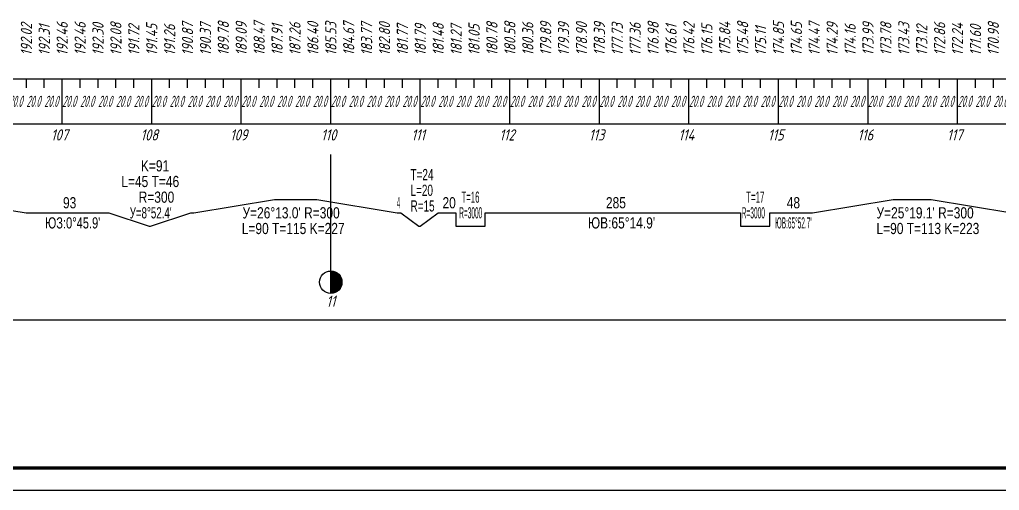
# Model space of a CAD drawing. Extents: x 2172 to 5772, y -842 to -248.
# Drawn here: x 5067.1 to 5285.9, y -842.5 to -737.3 of the extents above; entities that cross this region are included whole.
import ezdxf

# ---------------------------------------------------------------- set-up
doc = ezdxf.new("R2010")
doc.units = 0
doc.header["$MEASUREMENT"] = 0
doc.linetypes.add('CONTI', pattern=[0])
doc.linetypes.add('TP0', pattern=[0])
doc.layers.get('0').update_dxf_attribs({"linetype": 'CONTINUOUS'})
for name, color, linetype in [('RAMKA', 7, 'CONTI'), ('ПИКЕТЫ', 7, 'CONTINUOUS'), ('ТАБЛИЦА', 7, 'CONTINUOUS'), ('ЧЕРНЫЕ_ОТМЕТКИ', 7, 'CONTINUOUS')]:
    doc.layers.add(name, color=color, linetype=linetype)
doc.styles.add('ГОСТ', font='gost.TTF', dxfattribs={"oblique": 15, "height": 1})

msp = doc.modelspace()

# ---------------------------------------------------------------- linework, layer by layer
at = {"linetype": 'Continuous'}
for p, q in [((4736.6, -750.58), (5570.22, -750.58)), ((4736.6, -760.58), (5570.22, -760.58)), ((4736.6, -804.39), (5570.22, -804.39))]:
    msp.add_line(p, q, dxfattribs=at)
at = {"linetype": 'TP0'}
msp.add_line((5771.6, -842.48), (4641.6, -842.48), dxfattribs=at)
at = {"layer": 'RAMKA', "color": 250, "lineweight": 70}
msp.add_line((5766.6, -837.48), (4661.6, -837.48), dxfattribs=at)
at = {"layer": 'ТАБЛИЦА'}
for p, q in [((5136.6, -798.48), (5136.6, -767.48)), ((5136.6, -793.48), (5136.6, -798.48)), ((5136.7, -793.48), (5136.7, -798.48)), ((5136.8, -793.49), (5136.8, -798.47)), ((5136.9, -793.5), (5136.9, -798.46)), ((5137, -793.51), (5137, -798.45)), ((5137.1, -793.53), (5137.1, -798.43)), ((5137.2, -793.55), (5137.2, -798.4)), ((5137.3, -793.58), (5137.3, -798.38)), ((5137.4, -793.61), (5137.4, -798.35)), ((5137.5, -793.65), (5137.5, -798.31)), ((5137.6, -793.69), (5137.6, -798.27)), ((5137.7, -793.73), (5137.7, -798.22)), ((5137.8, -793.78), (5137.8, -798.17)), ((5137.9, -793.84), (5137.9, -798.11)), ((5138, -793.91), (5138, -798.05)), ((5138.1, -793.98), (5138.1, -797.98)), ((5138.2, -794.06), (5138.2, -797.9)), ((5138.3, -794.14), (5138.3, -797.81)), ((5138.4, -794.24), (5138.4, -797.71)), ((5138.5, -794.35), (5138.5, -797.6)), ((5138.6, -794.48), (5138.6, -797.48)), ((5138.7, -794.62), (5138.7, -797.33)), ((5138.8, -794.79), (5138.8, -797.17)), ((5138.9, -795), (5138.9, -796.96)), ((5139, -795.28), (5139, -796.68))]:
    msp.add_line(p, q, dxfattribs=at)
msp.add_circle((5136.6, -795.98), 2.5, dxfattribs=at)
at = {"layer": 'ЧЕРНЫЕ_ОТМЕТКИ'}
for p, q in [((5068.6, -752.58), (5068.6, -750.58)), ((5072.6, -752.58), (5072.6, -750.58)), ((5076.6, -760.58), (5076.6, -750.58)), ((5080.6, -752.58), (5080.6, -750.58)), ((5084.6, -752.58), (5084.6, -750.58)), ((5088.6, -752.58), (5088.6, -750.58)), ((5092.6, -752.58), (5092.6, -750.58)), ((5096.6, -760.58), (5096.6, -750.58)), ((5100.6, -752.58), (5100.6, -750.58)), ((5104.6, -752.58), (5104.6, -750.58)), ((5108.6, -752.58), (5108.6, -750.58)), ((5112.6, -752.58), (5112.6, -750.58)), ((5116.6, -760.58), (5116.6, -750.58)), ((5120.6, -752.58), (5120.6, -750.58)), ((5124.6, -752.58), (5124.6, -750.58)), ((5128.6, -752.58), (5128.6, -750.58)), ((5132.6, -752.58), (5132.6, -750.58)), ((5136.6, -760.58), (5136.6, -750.58)), ((5140.6, -752.58), (5140.6, -750.58)), ((5144.6, -752.58), (5144.6, -750.58)), ((5148.6, -752.58), (5148.6, -750.58)), ((5152.6, -752.58), (5152.6, -750.58)), ((5156.6, -760.58), (5156.6, -750.58)), ((5160.6, -752.58), (5160.6, -750.58)), ((5164.6, -752.58), (5164.6, -750.58)), ((5168.6, -752.58), (5168.6, -750.58)), ((5172.6, -752.58), (5172.6, -750.58)), ((5176.6, -760.58), (5176.6, -750.58)), ((5180.6, -752.58), (5180.6, -750.58)), ((5184.6, -752.58), (5184.6, -750.58)), ((5188.6, -752.58), (5188.6, -750.58)), ((5192.6, -752.58), (5192.6, -750.58)), ((5196.6, -760.58), (5196.6, -750.58)), ((5200.6, -752.58), (5200.6, -750.58)), ((5204.6, -752.58), (5204.6, -750.58)), ((5208.6, -752.58), (5208.6, -750.58)), ((5212.6, -752.58), (5212.6, -750.58)), ((5216.6, -760.58), (5216.6, -750.58)), ((5220.6, -752.58), (5220.6, -750.58)), ((5224.6, -752.58), (5224.6, -750.58)), ((5228.6, -752.58), (5228.6, -750.58)), ((5232.6, -752.58), (5232.6, -750.58)), ((5236.6, -760.58), (5236.6, -750.58)), ((5240.6, -752.58), (5240.6, -750.58)), ((5244.6, -752.58), (5244.6, -750.58)), ((5248.6, -752.58), (5248.6, -750.58)), ((5252.6, -752.58), (5252.6, -750.58)), ((5256.6, -760.58), (5256.6, -750.58)), ((5260.6, -752.58), (5260.6, -750.58)), ((5264.6, -752.58), (5264.6, -750.58)), ((5268.6, -752.58), (5268.6, -750.58)), ((5272.6, -752.58), (5272.6, -750.58)), ((5276.6, -760.58), (5276.6, -750.58)), ((5280.6, -752.58), (5280.6, -750.58)), ((5284.6, -752.58), (5284.6, -750.58)), ((5050.53, -777.48), (5068.53, -780.48)), ((5106, -780.48), (5124, -777.48)), ((5124, -777.48), (5133.46, -777.48)), ((5133.46, -777.48), (5151.46, -780.48)), ((5244.23, -780.48), (5262.23, -777.48)), ((5262.23, -777.48), (5270.74, -777.48)), ((5270.74, -777.48), (5288.74, -780.48)), ((5068.53, -780.48), (5087.03, -780.48)), ((5087.03, -780.48), (5096.03, -783.48)), ((5096.33, -783.48), (5105.33, -780.48)), ((5105.33, -780.48), (5106, -780.48)), ((5151.46, -780.48), (5152.24, -780.48)), ((5152.24, -780.48), (5156.24, -783.48)), ((5156.57, -783.48), (5160.57, -780.48)), ((5160.57, -780.48), (5164.55, -780.48)), ((5164.55, -780.48), (5164.55, -783.48)), ((5171.05, -783.48), (5171.05, -780.48)), ((5171.05, -780.48), (5228.08, -780.48)), ((5228.08, -780.48), (5228.08, -783.48)), ((5234.68, -783.48), (5234.68, -780.48)), ((5234.68, -780.48), (5244.23, -780.48)), ((5096.03, -783.48), (5096.33, -783.48)), ((5156.24, -783.48), (5156.57, -783.48)), ((5164.55, -783.48), (5171.05, -783.48)), ((5228.08, -783.48), (5234.68, -783.48))]:
    msp.add_line(p, q, dxfattribs=at)

# ---------------------------------------------------------------- texts
at = {"layer": 'ПИКЕТЫ', "style": 'ГОСТ', "oblique": 15}
for s, p in [('107', (5074.1, -764.33)), ('108', (5094.1, -764.33)), ('109', (5114.1, -764.33)), ('110', (5134.43, -764.33)), ('111', (5154.6, -764.33)), ('112', (5174.26, -764.33)), ('113', (5194.26, -764.33)), ('114', (5214.26, -764.33)), ('115', (5234.26, -764.33)), ('116', (5254.26, -764.33)), ('117', (5274.26, -764.33))]:
    msp.add_text(s, height=2.5, dxfattribs=at).set_placement(p)
at = {"layer": 'ТАБЛИЦА', "style": 'ГОСТ', "oblique": 15}
msp.add_text('11', height=2.5, dxfattribs=at).set_placement((5135.6, -801.48))
at = {"layer": 'ЧЕРНЫЕ_ОТМЕТКИ', "style": 'ГОСТ', "oblique": 15}
for s, p in [('190.87', (5105.85, -745.37)), ('189.78', (5113.85, -745.37)), ('189.09', (5117.85, -745.37)), ('188.47', (5121.85, -745.37)), ('185.53', (5137.85, -745.37)), ('184.67', (5141.85, -745.37)), ('183.77', (5145.85, -745.37)), ('180.78', (5173.85, -745.37)), ('180.58', (5177.85, -745.37)), ('179.89', (5185.85, -745.37)), ('176.98', (5209.85, -745.37)), ('175.48', (5229.85, -745.37)), ('174.85', (5237.85, -745.37)), ('174.65', (5241.85, -745.37)), ('174.47', (5245.85, -745.37)), ('192.02', (5069.85, -745.37)), ('192.31', (5073.85, -745.37)), ('192.46', (5077.85, -745.37)), ('192.46', (5081.85, -745.37)), ('192.30', (5085.85, -745.37)), ('192.08', (5089.85, -745.37)), ('191.72', (5093.85, -745.37)), ('191.45', (5097.85, -745.37)), ('191.26', (5101.85, -745.37)), ('190.37', (5109.85, -745.37)), ('187.91', (5125.85, -745.37)), ('187.26', (5129.85, -745.37)), ('186.40', (5133.85, -745.37)), ('182.80', (5149.85, -745.37)), ('181.77', (5153.85, -745.37)), ('181.79', (5157.85, -745.37)), ('181.48', (5161.85, -745.37)), ('181.27', (5165.85, -745.37)), ('181.05', (5169.85, -745.37)), ('180.36', (5181.85, -745.37)), ('179.39', (5189.85, -745.37)), ('178.90', (5193.85, -745.37)), ('178.39', (5197.85, -745.37)), ('177.73', (5201.85, -745.37)), ('177.36', (5205.85, -745.37)), ('176.61', (5213.85, -745.37)), ('176.42', (5217.85, -745.37)), ('176.15', (5221.85, -745.37)), ('175.84', (5225.85, -745.37)), ('175.11', (5233.85, -745.37)), ('174.29', (5249.85, -745.37)), ('174.16', (5253.85, -745.37)), ('173.99', (5257.85, -745.37)), ('173.78', (5261.85, -745.37)), ('173.43', (5265.85, -745.37)), ('173.12', (5269.85, -745.37)), ('172.86', (5273.85, -745.37)), ('172.24', (5277.85, -745.37)), ('171.60', (5281.85, -745.37)), ('170.98', (5285.85, -745.37))]:
    msp.add_text(s, height=2.5, rotation=90, dxfattribs=at).set_placement(p)
at = {"layer": 'ЧЕРНЫЕ_ОТМЕТКИ', "style": 'ГОСТ', "oblique": 15, "width": 0.6}
for p in [(5064.6, -756.83), (5068.6, -756.83), (5072.6, -756.83), (5076.6, -756.83), (5080.6, -756.83), (5084.6, -756.83), (5088.6, -756.83), (5092.6, -756.83), (5096.6, -756.83), (5100.6, -756.83), (5104.6, -756.83), (5108.6, -756.83), (5112.6, -756.83), (5116.6, -756.83), (5120.6, -756.83), (5124.6, -756.83), (5128.6, -756.83), (5132.6, -756.83), (5136.6, -756.83), (5140.6, -756.83), (5144.6, -756.83), (5148.6, -756.83), (5152.6, -756.83), (5156.6, -756.83), (5160.6, -756.83), (5164.6, -756.83), (5168.6, -756.83), (5172.6, -756.83), (5176.6, -756.83), (5180.6, -756.83), (5184.6, -756.83), (5188.6, -756.83), (5192.6, -756.83), (5196.6, -756.83), (5200.6, -756.83), (5204.6, -756.83), (5208.6, -756.83), (5212.6, -756.83), (5216.6, -756.83), (5220.6, -756.83), (5224.6, -756.83), (5228.6, -756.83), (5232.6, -756.83), (5236.6, -756.83), (5240.6, -756.83), (5244.6, -756.83), (5248.6, -756.83), (5252.6, -756.83), (5256.6, -756.83), (5260.6, -756.83), (5264.6, -756.83), (5268.6, -756.83), (5272.6, -756.83), (5276.6, -756.83), (5280.6, -756.83), (5284.6, -756.83)]:
    msp.add_text('20.0', height=2.5, dxfattribs=at).set_placement(p)
at = {"layer": 'ЧЕРНЫЕ_ОТМЕТКИ'}
for s, width, p in [('K=91', 0.8, (5094.18, -771.23)), ('L=45 T=46', 0.8, (5089.8, -774.73)), ('T=24', 0.666562, (5154.4, -773.19)), ('L=20', 0.666562, (5154.4, -776.69)), ('93', 0.8, (5076.78, -779.48)), ('R=300', 0.8, (5093.68, -778.23)), ('20', 0.795727, (5161.56, -779.48)), ('T=16', 0.519804, (5165.8, -778.23)), ('285', 0.8, (5198.06, -779.48)), ('T=17', 0.52803, (5229.38, -778.23)), ('48', 0.8, (5238.45, -779.48)), ('4', 0.312113, (5151.35, -779.48)), ('R=15', 0.666562, (5154.4, -780.19)), ("У=8°52.4'", 0.650368, (5091.68, -781.73)), ("У=26°13.0' R=300", 0.8, (5116.87, -781.73)), ('R=3000', 0.346536, (5165.3, -781.73)), ('R=3000', 0.35202, (5228.38, -781.73)), ("У=25°19.1' R=300", 0.8, (5258.49, -781.73)), ("ЮЗ:0°45.9'", 0.740231, (5072.78, -783.98)), ('L=90 T=115 K=227', 0.8, (5116.71, -785.23)), ("ЮВ:65°14.9'", 0.8, (5194.06, -783.98)), ("ЮВ:65°52.7'", 0.347337, (5235.86, -783.98)), ('L=90 T=113 K=223', 0.8, (5258.49, -785.23))]:
    msp.add_text(s, height=2.5, dxfattribs=dict(at, width=width)).set_placement(p)

doc.saveas('drawing.dxf')
